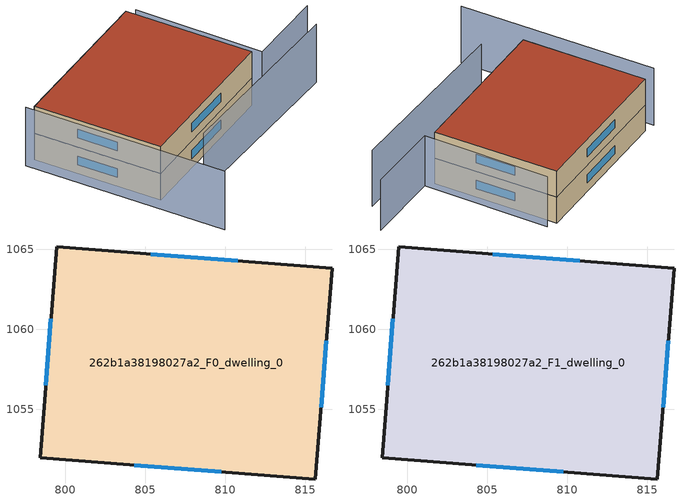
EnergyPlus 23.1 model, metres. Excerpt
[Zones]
262b1a38198027a2_F0_dwelling_0
 floor ground (EU_floor_Construction): 816.67,1063.81 815.64,1050.63 798.43,1051.99 799.47,1065.17 z0
 wall outside (EU_wall_Construction): 815.64,1050.63 816.67,1063.81 799.47,1065.17 798.43,1051.99 815.64,1050.63 z0:3
 window (EU_Window_Construction): 815.99,1055.14 816.32,1059.3 / 804.32,1051.52 809.75,1051.09 / 799.12,1060.65 798.79,1056.5 / 810.79,1064.28 805.36,1064.7 z1.03:1.97
262b1a38198027a2_F1_dwelling_0
 floor to 262b1a38198027a2_F0_dwelling_0 (EU_floor_Construction): 816.67,1063.81 815.64,1050.63 798.43,1051.99 799.47,1065.17 z3
 wall outside (EU_wall_Construction): 815.64,1050.63 816.67,1063.81 799.47,1065.17 798.43,1051.99 815.64,1050.63 z3:6
 window (EU_Window_Construction): 815.99,1055.14 816.32,1059.3 / 804.32,1051.52 809.75,1051.09 / 799.12,1060.65 798.79,1056.5 / 810.79,1064.28 805.36,1064.7 z4.03:4.97
 roof outside (EU_roof_Construction): 815.64,1050.63 816.67,1063.81 799.47,1065.17 798.43,1051.99 z6
shading: 801.39,1048.98 821.37,1046.79 z0:6.5; 798.29,1065.49 796.58,1044.7 z0:6.6; 824.6,1049.13 816.3,1049.92 / 816.3,1049.92 817.56,1063.21 z0:5.8
[Building]
EU S2 Campaign: North Axis=0; Terrain=City; Solar Distribution=FullExterior
[Site:Location]
Cape.Town.Intl.AP: Latitude=-33.965; Longitude=18.602; Time Zone=2; Elevation=46
[SizingPeriod:WeatherFileDays]
AnnualSizingPeriod: Begin Month=1; Begin Day of Month=1; End Month=12; End Day of Month=31; Day of Week for Start Day=Monday; Use Weather File Daylight Saving Period=No; Use Weather File Rain and Snow Indicators=No
[MATERIAL]
EU_InternalMass_Material: Roughness=MediumRough; Thickness=0.1; Conductivity=1; Density=1800; Specific Heat=900; Thermal Absorptance=0.9; Solar Absorptance=0.7; Visible Absorptance=0.7
[MATERIAL:NOMASS] Roughness=MediumRough; Thermal Absorptance=0.9; Solar Absorptance=0.7; Visible Absorptance=0.7
Name | Thermal Resistance
EU_wall_NoMass | 0.493876
EU_roof_NoMass | 0.449382
EU_floor_NoMass | 1.25
[WINDOWMATERIAL:SIMPLEGLAZINGSYSTEM]
EU_Window_SimpleGlazing: UFactor=4.4; Solar Heat Gain Coefficient=0.85; Visible Transmittance=0.85
[CONSTRUCTION]
EU_wall_Construction: EU_wall_NoMass
EU_roof_Construction: EU_roof_NoMass
EU_floor_Construction: EU_floor_NoMass
EU_Window_Construction: EU_Window_SimpleGlazing
EU_InternalMass_Construction: EU_InternalMass_Material
[ZONE] Type=1; Multiplier=1; Ceiling Height=autocalculate; Volume=684.457; Floor Area=autocalculate; Part of Total Floor Area=Yes
262b1a38198027a2_F0_dwelling_0; 262b1a38198027a2_F1_dwelling_0
[INTERNALMASS] Construction=EU_InternalMass_Construction; Surface Area=228.152
Name | Zone or ZoneList
262b1a38198027a2_F0_dwelling_0_EU_InternalMass | 262b1a38198027a2_F0_dwelling_0
262b1a38198027a2_F1_dwelling_0_EU_InternalMass | 262b1a38198027a2_F1_dwelling_0
[OTHEREQUIPMENT] Fuel Type=Electricity; Design Level Calculation Method=Watts/Area; Power per Zone Floor Area=1; Fraction Latent=0; Fraction Radiant=0; Fraction Lost=0; Carbon Dioxide Generation Rate=0; EndUse Subcategory=EU_Step8_InternalGains
Name | Zone or ZoneList or Space or SpaceList | Schedule
EU_Step8_InternalGain_262b1a38198027a2_F0_dwelling_0_f000 | 262b1a38198027a2_F0_dwelling_0 | EU_Step8_GainSchedule_262b1a38198027a2_F0_dwelling_0_f000
EU_Step8_InternalGain_262b1a38198027a2_F1_dwelling_0_f000 | 262b1a38198027a2_F1_dwelling_0 | EU_Step8_GainSchedule_262b1a38198027a2_F1_dwelling_0_f000
[ZONEVENTILATION:DESIGNFLOWRATE] Schedule=EU_AlwaysOn; Design Flow Rate Calculation Method=AirChanges/Hour; Air Changes per Hour=0.64; Ventilation Type=Natural; Fan Pressure Rise=0; Fan Total Efficiency=1; Constant Term Coefficient=1; Temperature Term Coefficient=0; Velocity Term Coefficient=0; Velocity Squared Term Coefficient=0; Minimum Indoor Temperature=-100; Maximum Indoor Temperature=100; Delta Temperature=-100; Minimum Outdoor Temperature=-100; Maximum Outdoor Temperature=100; Maximum Wind Speed=40
Name | Zone or ZoneList or Space or SpaceList
EU_ConstantAir_262b1a38198027a2_F0_dwelling_0 | 262b1a38198027a2_F0_dwelling_0
EU_ConstantAir_262b1a38198027a2_F1_dwelling_0 | 262b1a38198027a2_F1_dwelling_0
[HVACTEMPLATE:THERMOSTAT] Constant Heating Setpoint=20; Constant Cooling Setpoint=50
EU_HeatOnly_262b1a38198027a2_F0_dwelling_0; EU_HeatOnly_262b1a38198027a2_F1_dwelling_0
[HVACTEMPLATE:ZONE:IDEALLOADSAIRSYSTEM] System Availability Schedule=EU_AlwaysOn; Maximum Heating Supply Air Temperature=50; Minimum Cooling Supply Air Temperature=13; Maximum Heating Supply Air Humidity Ratio=0.0156; Minimum Cooling Supply Air Humidity Ratio=0.0077; Heating Limit=NoLimit; Cooling Limit=NoLimit; Heating Availability Schedule=EU_AlwaysOn; Cooling Availability Schedule=EU_CoolingOff; Dehumidification Control Type=ConstantSensibleHeatRatio; Cooling Sensible Heat Ratio=0.7; Dehumidification Setpoint=60; Humidification Control Type=None; Humidification Setpoint=30; Outdoor Air Method=None; Outdoor Air Flow Rate per Person=0.00944; Outdoor Air Flow Rate per Zone Floor Area=0; Outdoor Air Flow Rate per Zone=0; Demand Controlled Ventilation Type=None; Outdoor Air Economizer Type=NoEconomizer; Heat Recovery Type=None; Sensible Heat Recovery Effectiveness=0.7; Latent Heat Recovery Effectiveness=0.65
Name | Template Thermostat
262b1a38198027a2_F0_dwelling_0 | EU_HeatOnly_262b1a38198027a2_F0_dwelling_0
262b1a38198027a2_F1_dwelling_0 | EU_HeatOnly_262b1a38198027a2_F1_dwelling_0
[SIZING:ZONE] Zone Cooling Design Supply Air Temperature Input Method=SupplyAirTemperature; Zone Cooling Design Supply Air Temperature=13; Zone Heating Design Supply Air Temperature Input Method=SupplyAirTemperature; Zone Heating Design Supply Air Temperature=50; Zone Cooling Design Supply Air Humidity Ratio=0.008; Zone Heating Design Supply Air Humidity Ratio=0.008; Cooling Design Air Flow Method=DesignDay; Cooling Design Air Flow Rate=0; Cooling Minimum Air Flow per Zone Floor Area=0.000762; Cooling Minimum Air Flow=0; Cooling Minimum Air Flow Fraction=0.2; Heating Design Air Flow Method=DesignDay; Heating Design Air Flow Rate=0; Heating Maximum Air Flow per Zone Floor Area=0.002032; Heating Maximum Air Flow=0.141576; Heating Maximum Air Flow Fraction=0.3; Account for Dedicated Outdoor Air System=No; Dedicated Outdoor Air System Control Strategy=NeutralSupplyAir; Dedicated Outdoor Air Low Setpoint Temperature for Design=autosize; Dedicated Outdoor Air High Setpoint Temperature for Design=autosize; Zone Load Sizing Method=Sensible Load Only No Latent Load; Zone Latent Cooling Design Supply Air Humidity Ratio Input Method=HumidityRatioDifference; Zone Cooling Design Supply Air Humidity Ratio Difference=0.005; Zone Latent Heating Design Supply Air Humidity Ratio Input Method=HumidityRatioDifference; Zone Humidification Design Supply Air Humidity Ratio Difference=0.005
262b1a38198027a2_F0_dwelling_0; 262b1a38198027a2_F1_dwelling_0
[SCHEDULE:CONSTANT]
Name | Hourly Value
EU_AlwaysOn | 1
EU_CoolingOff | 0
[SCHEDULE:FILE] Column Number=1; Rows to Skip at Top=0; Number of Hours of Data=8760; Column Separator=Comma; Interpolate to Timestep=No; Minutes per Item=60; Adjust Schedule for Daylight Savings=Yes
Name | File
EU_Step8_GainSchedule_262b1a38198027a2_F0_dwelling_0_f000 | ../../schedules/262b1a38198027a2/262b1a38198027a2_F0_dwelling_0_f000_gain.csv
EU_Step8_GainSchedule_262b1a38198027a2_F1_dwelling_0_f000 | ../../schedules/262b1a38198027a2/262b1a38198027a2_F1_dwelling_0_f000_gain.csv
